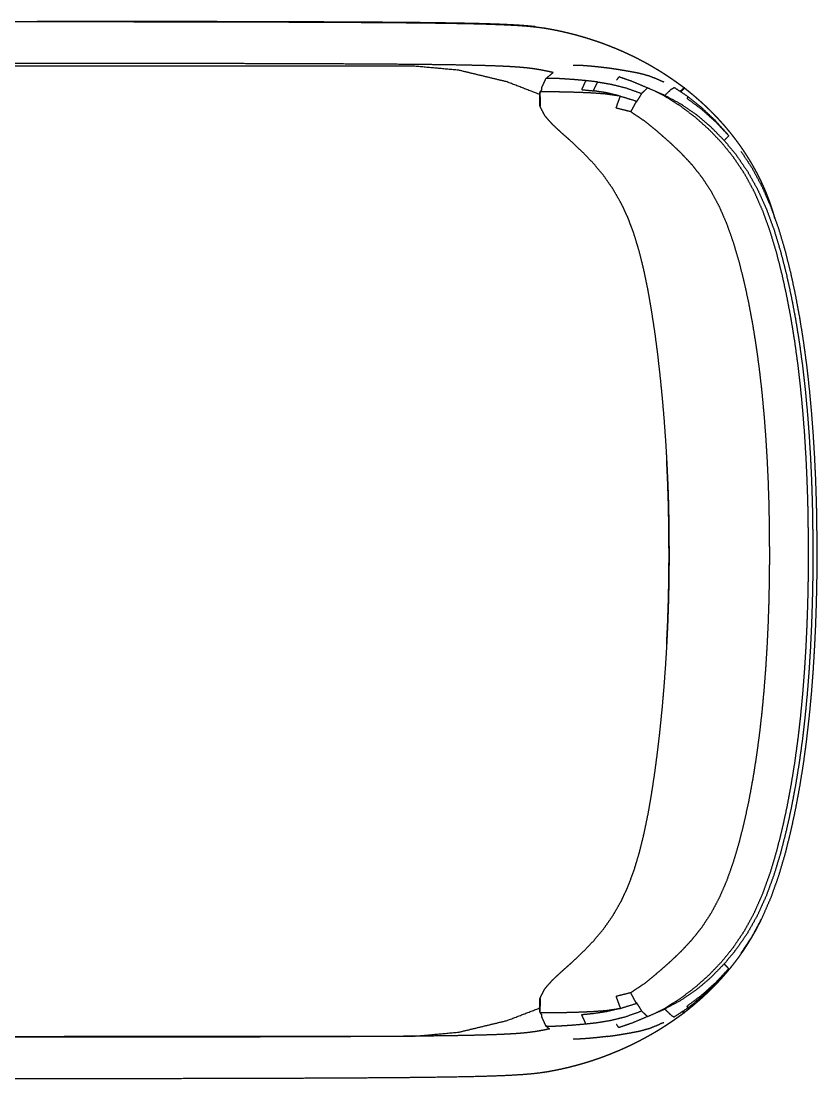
# Model space of a CAD drawing. Header units: millimetres. Extents: x 3429 to 24139, y -631 to 9878.
# Drawn here: x 8008.3 to 8051.9, y 3287.2 to 3345.2 of the extents above; entities that cross this region are included whole.
import ezdxf

# ---------------------------------------------------------------- set-up
doc = ezdxf.new("R2010")
doc.units = ezdxf.units.MM
doc.layers.add('multid_gorunus_4', color=15, linetype='Continuous', lineweight=9)
doc.layers.add('multid_gorunus_5', color=193, linetype='Continuous', lineweight=5)

# ---------------------------------------------------------------- blocks, each defined once
blk = doc.blocks.new('grup-1')
at = {"layer": 'multid_gorunus_4', "lineweight": -3}
for points, knots in [([(2346.928, 5805.014), (2346.932, 5805.022), (2346.936, 5805.029), (2346.948, 5805.039), (2346.959, 5805.049), (2346.98, 5805.065), (2347.002, 5805.082), (2347.037, 5805.107), (2347.072, 5805.132), (2347.123, 5805.169), (2347.174, 5805.206), (2347.238, 5805.252), (2347.302, 5805.298), (2347.376, 5805.351), (2347.45, 5805.403), (2347.531, 5805.459), (2347.611, 5805.515), (2347.696, 5805.572), (2347.78, 5805.629), (2347.868, 5805.686), (2347.955, 5805.743), (2348.044, 5805.8), (2348.134, 5805.858), (2348.225, 5805.914), (2348.316, 5805.971), (2348.409, 5806.026), (2348.501, 5806.082), (2348.594, 5806.136), (2348.687, 5806.191), (2348.781, 5806.244), (2348.875, 5806.298), (2348.97, 5806.35), (2349.065, 5806.402), (2349.16, 5806.453), (2349.256, 5806.505), (2349.353, 5806.555), (2349.45, 5806.605), (2349.547, 5806.654), (2349.645, 5806.703), (2349.743, 5806.751), (2349.841, 5806.799), (2349.941, 5806.845), (2350.04, 5806.892), (2350.14, 5806.938), (2350.24, 5806.983), (2350.341, 5807.028), (2350.442, 5807.072), (2350.544, 5807.115), (2350.646, 5807.158), (2350.748, 5807.2), (2350.851, 5807.243), (2350.954, 5807.283), (2351.057, 5807.324), (2351.161, 5807.364), (2351.265, 5807.404), (2351.37, 5807.442), (2351.475, 5807.48), (2351.581, 5807.518), (2351.686, 5807.555), (2351.792, 5807.591), (2351.899, 5807.627), (2352.006, 5807.661), (2352.113, 5807.696), (2352.22, 5807.729), (2352.328, 5807.762), (2352.436, 5807.794), (2352.545, 5807.826), (2352.654, 5807.857), (2352.763, 5807.888), (2352.872, 5807.917), (2352.982, 5807.946), (2353.092, 5807.974), (2353.202, 5808.002), (2353.313, 5808.029), (2353.424, 5808.055), (2353.535, 5808.08), (2353.646, 5808.105), (2353.758, 5808.129), (2353.87, 5808.153), (2353.983, 5808.175), (2354.095, 5808.197), (2354.208, 5808.218), (2354.322, 5808.239), (2354.439, 5808.258), (2354.557, 5808.278), (2354.683, 5808.296), (2354.809, 5808.314), (2354.947, 5808.33), (2355.086, 5808.347), (2355.241, 5808.363), (2355.396, 5808.378), (2355.572, 5808.392), (2355.748, 5808.406), (2355.948, 5808.42), (2356.148, 5808.433), (2356.377, 5808.445), (2356.605, 5808.457), (2356.867, 5808.468), (2357.128, 5808.479), (2357.426, 5808.489), (2357.723, 5808.499), (2358.061, 5808.508), (2358.4, 5808.517), (2358.783, 5808.525), (2359.165, 5808.533), (2359.597, 5808.541), (2360.028, 5808.548), (2360.512, 5808.555), (2360.995, 5808.561), (2361.536, 5808.567), (2362.076, 5808.573), (2362.677, 5808.578), (2363.277, 5808.583), (2363.943, 5808.588), (2364.608, 5808.592), (2365.33, 5808.596), (2366.052, 5808.6), (2366.822, 5808.604), (2367.592, 5808.607), (2368.403, 5808.61), (2369.213, 5808.613), (2370.056, 5808.616), (2370.899, 5808.618), (2371.766, 5808.62), (2372.634, 5808.622), (2373.517, 5808.624), (2374.401, 5808.626), (2375.293, 5808.627), (2376.184, 5808.628), (2377.076, 5808.629), (2377.969, 5808.63), (2378.853, 5808.631), (2379.737, 5808.632), (2380.605, 5808.633), (2381.474, 5808.633), (2382.318, 5808.633), (2382.563, 5808.634), (2383.375, 5808.634), (2384.188, 5808.634), (2384.961, 5808.634), (2385.733, 5808.634), (2386.458, 5808.634), (2387.183, 5808.635), (2387.851, 5808.635), (2388.52, 5808.634), (2389.125, 5808.634), (2389.729, 5808.634), (2390.273, 5808.634), (2390.817, 5808.634), (2391.304, 5808.634), (2391.791, 5808.634), (2392.225, 5808.634), (2392.658, 5808.634), (2393.042, 5808.634), (2393.425, 5808.634), (2393.763, 5808.634), (2394.1, 5808.634), (2394.394, 5808.634), (2394.688, 5808.634), (2394.943, 5808.634), (2395.197, 5808.634), (2395.416, 5808.634), (2395.635, 5808.634), (2395.821, 5808.634), (2396.006, 5808.634), (2396.162, 5808.634), (2396.317, 5808.634), (2396.445, 5808.634), (2396.573, 5808.634), (2396.676, 5808.634), (2396.779, 5808.634), (2396.86, 5808.634), (2396.941, 5808.634), (2397.003, 5808.634), (2397.065, 5808.634), (2397.11, 5808.634), (2397.156, 5808.634), (2397.188, 5808.634), (2397.22, 5808.634), (2397.241, 5808.633), (2397.261, 5808.633), (2397.273, 5808.631), (2397.285, 5808.629)], [0, 0, 0, 1, 1, 2, 2, 3, 3, 4, 4, 5, 5, 6, 6, 7, 7, 8, 8, 9, 9, 10, 10, 11, 11, 12, 12, 13, 13, 14, 14, 15, 15, 16, 16, 17, 17, 18, 18, 19, 19, 20, 20, 21, 21, 22, 22, 23, 23, 24, 24, 25, 25, 26, 26, 27, 27, 28, 28, 29, 29, 30, 30, 31, 31, 32, 32, 33, 33, 34, 34, 35, 35, 36, 36, 37, 37, 38, 38, 39, 39, 40, 40, 41, 41, 42, 42, 43, 43, 44, 44, 45, 45, 46, 46, 47, 47, 48, 48, 49, 49, 50, 50, 51, 51, 52, 52, 53, 53, 54, 54, 55, 55, 56, 56, 57, 57, 58, 58, 59, 59, 60, 60, 61, 61, 62, 62, 63, 63, 64, 64, 65, 65, 66, 66, 67, 67, 68, 68, 69, 69, 70, 70, 71, 71, 72, 72, 73, 73, 74, 74, 75, 75, 76, 76, 77, 77, 78, 78, 79, 79, 80, 80, 81, 81, 82, 82, 83, 83, 84, 84, 85, 85, 86, 86, 87, 87, 88, 88, 89, 89, 90, 90, 91, 91, 91]), ([(2382.402, 5808.675), (2381.682, 5808.675), (2380.963, 5808.675), (2380.208, 5808.675), (2379.454, 5808.674), (2378.674, 5808.674), (2377.893, 5808.673), (2377.094, 5808.672), (2376.295, 5808.672), (2375.485, 5808.671), (2374.675, 5808.669), (2373.862, 5808.668), (2373.049, 5808.667), (2372.24, 5808.665), (2371.432, 5808.663), (2370.635, 5808.661), (2369.839, 5808.659), (2369.063, 5808.657), (2368.287, 5808.654), (2367.539, 5808.651), (2366.791, 5808.648), (2366.079, 5808.645), (2365.367, 5808.641), (2364.698, 5808.637), (2364.029, 5808.633), (2363.411, 5808.629), (2362.793, 5808.624), (2362.234, 5808.619), (2361.675, 5808.614), (2361.171, 5808.608), (2360.668, 5808.602), (2360.216, 5808.595), (2359.764, 5808.589), (2359.36, 5808.581), (2358.956, 5808.574), (2358.596, 5808.566), (2358.236, 5808.558), (2357.917, 5808.549), (2357.598, 5808.539), (2357.316, 5808.529), (2357.034, 5808.519), (2356.785, 5808.508), (2356.536, 5808.497), (2356.317, 5808.485), (2356.098, 5808.473), (2355.905, 5808.46), (2355.712, 5808.447), (2355.542, 5808.433), (2355.371, 5808.418), (2355.224, 5808.403), (2355.076, 5808.388)], [239.000216, 239.000216, 239.000216, 240, 240, 241, 241, 242, 242, 243, 243, 244, 244, 245, 245, 246, 246, 247, 247, 248, 248, 249, 249, 250, 250, 251, 251, 252, 252, 253, 253, 254, 254, 255, 255, 256, 256, 257, 257, 258, 258, 259, 259, 260, 260, 261, 261, 262, 262, 263, 263, 263.972006, 263.972006, 263.972006]), ([(2354.546, 5808.318), (2354.545, 5808.318), (2354.544, 5808.318), (2354.544, 5808.318), (2354.543, 5808.318)], [265.99139063, 265.99139063, 265.99139063, 266, 266, 266.00282856, 266.00282856, 266.00282856]), ([(2349.967, 5805.922), (2350.247, 5805.969), (2350.526, 5806.016), (2350.817, 5806.059), (2351.107, 5806.102)], [0, 0, 0, 1, 1, 2, 2, 2]), ([(2351.107, 5806.102), (2351.375, 5806.132), (2351.642, 5806.163), (2351.878, 5806.186), (2352.114, 5806.208), (2352.311, 5806.223), (2352.508, 5806.238), (2352.658, 5806.244), (2352.807, 5806.25), (2352.905, 5806.247), (2353.003, 5806.244)], [-1, -1, -1, 0, 0, 1, 1, 2, 2, 3, 3, 4, 4, 4]), ([(2348.225, 5805.42), (2348.517, 5805.539), (2348.808, 5805.658), (2349.096, 5805.736), (2349.383, 5805.814), (2349.675, 5805.868), (2349.967, 5805.922)], [-1, -1, -1, 0, 0, 1, 1, 2, 2, 2]), ([(2348.922, 5805.011), (2349.341, 5805.188), (2349.761, 5805.366), (2350.128, 5805.493), (2350.494, 5805.62), (2350.556, 5805.53), (2350.618, 5805.439)], [0, 0, 0, 1, 1, 2, 2, 2.313334, 2.313334, 2.313334]), ([(2351.66, 5805.338), (2351.986, 5805.374), (2352.313, 5805.411), (2352.607, 5805.437), (2352.901, 5805.463), (2353.161, 5805.482), (2353.421, 5805.5), (2353.638, 5805.513), (2353.855, 5805.526), (2354.021, 5805.531), (2354.187, 5805.537), (2354.296, 5805.536), (2354.405, 5805.534), (2354.456, 5805.525), (2354.507, 5805.517)], [0, 0, 0, 1, 1, 2, 2, 3, 3, 4, 4, 5, 5, 6, 6, 7, 7, 7]), ([(2341.933, 5797.852), (2341.949, 5797.91), (2341.965, 5797.968), (2341.992, 5798.064), (2342.02, 5798.16), (2342.049, 5798.255), (2342.079, 5798.35), (2342.11, 5798.445), (2342.141, 5798.54), (2342.173, 5798.634), (2342.206, 5798.728), (2342.24, 5798.822), (2342.275, 5798.916), (2342.31, 5799.009), (2342.346, 5799.102), (2342.384, 5799.195), (2342.421, 5799.288), (2342.46, 5799.38), (2342.499, 5799.472), (2342.539, 5799.563), (2342.58, 5799.655), (2342.622, 5799.746), (2342.664, 5799.837), (2342.707, 5799.927), (2342.751, 5800.017), (2342.796, 5800.107), (2342.841, 5800.197), (2342.887, 5800.286), (2342.933, 5800.375), (2342.981, 5800.463), (2343.029, 5800.551), (2343.078, 5800.639), (2343.127, 5800.727), (2343.178, 5800.814), (2343.228, 5800.901), (2343.28, 5800.987), (2343.332, 5801.074), (2343.385, 5801.159), (2343.439, 5801.245), (2343.493, 5801.33), (2343.548, 5801.415), (2343.604, 5801.499), (2343.66, 5801.583), (2343.717, 5801.667), (2343.774, 5801.75), (2343.833, 5801.833), (2343.891, 5801.915), (2343.951, 5801.997), (2344.011, 5802.079), (2344.072, 5802.161), (2344.133, 5802.242), (2344.196, 5802.322), (2344.258, 5802.402), (2344.322, 5802.482), (2344.386, 5802.562), (2344.451, 5802.641), (2344.516, 5802.719), (2344.582, 5802.797), (2344.648, 5802.875), (2344.715, 5802.953), (2344.783, 5803.03), (2344.851, 5803.106), (2344.92, 5803.183), (2344.99, 5803.258), (2345.059, 5803.334), (2345.13, 5803.408), (2345.201, 5803.483), (2345.273, 5803.557), (2345.346, 5803.631), (2345.419, 5803.704), (2345.492, 5803.777), (2345.567, 5803.849), (2345.641, 5803.921), (2345.717, 5803.992), (2345.792, 5804.063), (2345.868, 5804.133), (2345.944, 5804.202), (2346.02, 5804.27), (2346.096, 5804.338), (2346.172, 5804.404), (2346.247, 5804.469), (2346.321, 5804.532), (2346.394, 5804.594), (2346.463, 5804.651), (2346.532, 5804.708), (2346.593, 5804.758), (2346.653, 5804.807), (2346.702, 5804.847), (2346.75, 5804.886), (2346.783, 5804.913), (2346.816, 5804.939), (2346.838, 5804.956), (2346.859, 5804.973), (2346.872, 5804.981), (2346.885, 5804.99), (2346.894, 5804.992), (2346.903, 5804.995)], [51.397753, 51.397753, 51.397753, 52, 52, 53, 53, 54, 54, 55, 55, 56, 56, 57, 57, 58, 58, 59, 59, 60, 60, 61, 61, 62, 62, 63, 63, 64, 64, 65, 65, 66, 66, 67, 67, 68, 68, 69, 69, 70, 70, 71, 71, 72, 72, 73, 73, 74, 74, 75, 75, 76, 76, 77, 77, 78, 78, 79, 79, 80, 80, 81, 81, 82, 82, 83, 83, 84, 84, 85, 85, 86, 86, 87, 87, 88, 88, 89, 89, 90, 90, 91, 91, 92, 92, 93, 93, 94, 94, 95, 95, 96, 96, 97, 97, 98, 98, 99, 99, 99]), ([(2346.706, 5804.534), (2346.727, 5804.484), (2346.749, 5804.434), (2346.344, 5804.131), (2345.939, 5803.829), (2345.559, 5803.486), (2345.179, 5803.143), (2344.821, 5802.762), (2344.464, 5802.381), (2344.591, 5802.255), (2344.718, 5802.129), (2345.075, 5802.491), (2345.432, 5802.854), (2345.818, 5803.184), (2346.203, 5803.513), (2346.627, 5803.807), (2347.05, 5804.1), (2347.513, 5804.35), (2347.975, 5804.599), (2347.799, 5804.769), (2347.622, 5804.94), (2347.541, 5804.986), (2347.46, 5805.033)], [0, 0, 0, 1, 1, 2, 2, 3, 3, 4, 4, 5, 5, 6, 6, 7, 7, 8, 8, 9, 9, 10, 10, 11, 11, 11]), ([(2344.513, 5802.454), (2344.866, 5802.844), (2345.218, 5803.233), (2345.587, 5803.582), (2345.955, 5803.93), (2346.33, 5804.232), (2346.706, 5804.534), (2347.083, 5804.784), (2347.46, 5805.033)], [-2, -2, -2, -1, -1, 0, 0, 1, 1, 2, 2, 2]), ([(2346.875, 5805.021), (2346.876, 5805.02), (2346.877, 5805.019), (2346.878, 5805.018), (2346.879, 5805.017), (2346.881, 5805.016), (2346.882, 5805.015), (2346.883, 5805.013), (2346.885, 5805.012), (2346.887, 5805.01), (2346.889, 5805.008), (2346.891, 5805.006), (2346.893, 5805.004), (2346.895, 5805.002), (2346.897, 5805), (2346.9, 5804.997), (2346.903, 5804.995), (2346.906, 5804.992), (2346.909, 5804.989), (2346.912, 5804.986), (2346.916, 5804.982), (2346.92, 5804.978), (2346.924, 5804.974), (2346.929, 5804.97), (2346.934, 5804.965), (2346.94, 5804.959), (2346.946, 5804.954), (2346.953, 5804.947), (2346.96, 5804.94), (2346.968, 5804.933), (2346.976, 5804.925), (2346.986, 5804.916), (2346.995, 5804.906), (2347.006, 5804.896), (2347.017, 5804.886), (2347.03, 5804.874), (2347.042, 5804.862), (2347.056, 5804.848), (2347.071, 5804.835), (2347.087, 5804.819), (2347.103, 5804.804), (2347.105, 5804.802), (2347.107, 5804.8)], [0, 0, 0, 1, 1, 2, 2, 3, 3, 4, 4, 5, 5, 6, 6, 7, 7, 8, 8, 9, 9, 10, 10, 11, 11, 12, 12, 13, 13, 14, 14, 15, 15, 16, 16, 17, 17, 18, 18, 19, 19, 20, 20, 20.116608, 20.116608, 20.116608]), ([(2347.134, 5804.818), (2347.131, 5804.821), (2347.128, 5804.823), (2347.112, 5804.839), (2347.096, 5804.854), (2347.082, 5804.868), (2347.068, 5804.881), (2347.055, 5804.893), (2347.043, 5804.905), (2347.032, 5804.916), (2347.021, 5804.926), (2347.011, 5804.935), (2347.002, 5804.944), (2346.994, 5804.952), (2346.985, 5804.96), (2346.978, 5804.967), (2346.971, 5804.973), (2346.965, 5804.979), (2346.96, 5804.984), (2346.955, 5804.989), (2346.95, 5804.994), (2346.945, 5804.998), (2346.941, 5805.002), (2346.938, 5805.005), (2346.934, 5805.009), (2346.931, 5805.012), (2346.928, 5805.014), (2346.925, 5805.017), (2346.923, 5805.02), (2346.92, 5805.022), (2346.918, 5805.024), (2346.916, 5805.026), (2346.914, 5805.028), (2346.912, 5805.03), (2346.911, 5805.031), (2346.909, 5805.033), (2346.907, 5805.034), (2346.906, 5805.035), (2346.905, 5805.037), (2346.904, 5805.038), (2346.903, 5805.039), (2346.902, 5805.04), (2346.901, 5805.041)], [43.834365, 43.834365, 43.834365, 44, 44, 45, 45, 46, 46, 47, 47, 48, 48, 49, 49, 50, 50, 51, 51, 52, 52, 53, 53, 54, 54, 55, 55, 56, 56, 57, 57, 58, 58, 59, 59, 60, 60, 61, 61, 62, 62, 63, 63, 64, 64, 64]), ([(2348.929, 5805.014), (2349.087, 5804.859), (2349.245, 5804.704), (2349.385, 5804.477), (2349.526, 5804.25), (2349.529, 5804.242), (2349.532, 5804.234)], [1.048905, 1.048905, 1.048905, 2, 2, 3, 3, 3.033773, 3.033773, 3.033773]), ([(2350.526, 5804.589), (2350.85, 5804.667), (2351.174, 5804.745), (2351.531, 5804.799), (2351.888, 5804.854), (2351.774, 5805.096), (2351.66, 5805.338), (2351.298, 5805.278), (2350.936, 5805.219), (2350.533, 5805.12), (2350.13, 5805.02), (2349.687, 5804.862), (2349.245, 5804.704)], [1.177608, 1.177608, 1.177608, 2, 2, 3, 3, 4, 4, 5, 5, 6, 6, 7, 7, 7]), ([(2352.313, 5805.411), (2352.425, 5805.164), (2352.537, 5804.917), (2352.213, 5804.885), (2351.888, 5804.854)], [0, 0, 0, 1, 1, 2, 2, 2]), ([(2348.007, 5804.583), (2347.568, 5804.307), (2347.129, 5804.032), (2346.72, 5803.722), (2346.312, 5803.413), (2345.935, 5803.077), (2345.558, 5802.741), (2345.209, 5802.377), (2344.86, 5802.013), (2344.536, 5801.613), (2344.212, 5801.213)], [2, 2, 2, 3, 3, 4, 4, 5, 5, 6, 6, 7, 7, 7]), ([(2349.528, 5804.29), (2349.685, 5803.998), (2349.842, 5803.706), (2350.245, 5803.806), (2350.648, 5803.906), (2350.528, 5804.234), (2350.409, 5804.561), (2349.969, 5804.426), (2349.528, 5804.29), (2349.526, 5804.293), (2349.523, 5804.296)], [0, 0, 0, 1, 1, 2, 2, 3, 3, 4, 4, 4.013374, 4.013374, 4.013374]), ([(2350.409, 5804.561), (2350.817, 5804.62), (2351.225, 5804.678), (2351.589, 5804.704), (2351.953, 5804.73), (2352.281, 5804.744), (2352.608, 5804.759), (2352.904, 5804.768), (2353.199, 5804.777), (2353.461, 5804.782), (2353.722, 5804.788), (2353.941, 5804.792), (2354.16, 5804.795), (2354.328, 5804.796), (2354.495, 5804.797), (2354.607, 5804.795), (2354.718, 5804.794), (2354.771, 5804.789), (2354.825, 5804.784)], [0, 0, 0, 1, 1, 2, 2, 3, 3, 4, 4, 5, 5, 6, 6, 7, 7, 8, 8, 9, 9, 9]), ([(2349.842, 5803.706), (2349.467, 5803.456), (2349.091, 5803.205), (2348.738, 5802.915), (2348.384, 5802.626), (2348.047, 5802.331), (2347.71, 5802.036), (2347.392, 5801.734), (2347.075, 5801.431), (2346.78, 5801.114), (2346.485, 5800.796), (2346.213, 5800.453), (2345.941, 5800.109), (2345.692, 5799.729), (2345.442, 5799.349), (2345.216, 5798.925), (2344.989, 5798.502), (2344.786, 5798.032), (2344.583, 5797.562), (2344.402, 5797.051), (2344.221, 5796.54), (2344.06, 5795.996), (2343.9, 5795.452), (2343.758, 5794.884), (2343.617, 5794.317), (2343.492, 5793.734), (2343.367, 5793.152), (2343.257, 5792.558), (2343.147, 5791.965), (2343.052, 5791.364), (2342.957, 5790.763), (2342.875, 5790.156), (2342.793, 5789.549), (2342.724, 5788.939), (2342.654, 5788.328), (2342.597, 5787.716), (2342.539, 5787.103), (2342.492, 5786.49), (2342.445, 5785.877), (2342.407, 5785.263), (2342.37, 5784.65), (2342.341, 5784.036), (2342.312, 5783.422), (2342.292, 5782.808), (2342.271, 5782.194), (2342.259, 5781.58), (2342.246, 5780.566), (2342.242, 5779.951), (2342.238, 5779.337), (2342.242, 5778.723), (2342.246, 5778.108), (2342.259, 5777.494), (2342.271, 5776.88), (2342.292, 5776.266), (2342.312, 5775.652), (2342.341, 5775.038), (2342.37, 5774.424), (2342.408, 5773.811), (2342.445, 5773.197), (2342.492, 5772.584), (2342.54, 5771.971), (2342.597, 5771.358), (2342.655, 5770.746), (2342.724, 5770.135), (2342.794, 5769.525), (2342.875, 5768.918), (2342.957, 5768.311), (2343.053, 5767.71), (2343.148, 5767.109), (2343.258, 5766.516), (2343.368, 5765.922), (2343.493, 5765.339), (2343.618, 5764.757), (2343.759, 5764.189), (2343.901, 5763.622), (2344.062, 5763.078), (2344.222, 5762.534), (2344.403, 5762.022), (2344.584, 5761.511), (2344.787, 5761.042), (2344.991, 5760.572), (2345.217, 5760.148), (2345.444, 5759.725), (2345.693, 5759.345), (2345.942, 5758.965), (2346.215, 5758.621), (2346.487, 5758.277), (2346.782, 5757.96), (2347.077, 5757.642), (2347.394, 5757.34), (2347.712, 5757.038), (2348.049, 5756.743), (2348.386, 5756.448), (2348.74, 5756.158), (2349.093, 5755.868), (2349.469, 5755.618), (2349.844, 5755.367)], [0, 0, 0, 1, 1, 2, 2, 3, 3, 4, 4, 5, 5, 6, 6, 7, 7, 8, 8, 9, 9, 10, 10, 11, 11, 12, 12, 13, 13, 14, 14, 15, 15, 16, 16, 17, 17, 18, 18, 19, 19, 20, 20, 21, 21, 22, 22, 23, 23, 24, 24, 25, 25, 26, 26, 27, 27, 28, 28, 29, 29, 30, 30, 31, 31, 32, 32, 33, 33, 34, 34, 35, 35, 36, 36, 37, 37, 38, 38, 39, 39, 40, 40, 41, 41, 42, 42, 43, 43, 44, 44, 45, 45, 46, 46, 47, 47, 48, 48, 48]), ([(2344.718, 5802.129), (2344.386, 5801.728), (2344.053, 5801.327), (2343.747, 5800.881), (2343.441, 5800.436), (2343.165, 5799.943), (2342.89, 5799.45), (2342.648, 5798.914), (2342.406, 5798.377), (2342.196, 5797.806), (2341.987, 5797.235), (2341.807, 5796.639), (2341.627, 5796.044), (2341.471, 5795.434), (2341.315, 5794.824), (2341.179, 5794.205), (2341.043, 5793.587), (2340.926, 5792.964), (2340.808, 5792.34), (2340.706, 5791.713), (2340.604, 5791.086), (2340.517, 5790.456), (2340.431, 5789.826), (2340.358, 5789.195), (2340.285, 5788.564), (2340.225, 5787.932), (2340.165, 5787.301), (2340.116, 5786.67), (2340.067, 5786.039), (2340.028, 5785.409), (2339.989, 5784.778), (2339.959, 5784.148), (2339.93, 5783.518), (2339.909, 5782.888), (2339.888, 5782.258), (2339.875, 5781.628), (2339.862, 5780.598), (2339.858, 5779.967), (2339.854, 5779.337), (2339.858, 5778.707), (2339.862, 5778.077), (2339.875, 5777.446), (2339.888, 5776.816), (2339.909, 5776.186), (2339.93, 5775.556), (2339.96, 5774.926), (2339.989, 5774.296), (2340.028, 5773.666), (2340.067, 5773.035), (2340.116, 5772.404), (2340.165, 5771.773), (2340.225, 5771.142), (2340.286, 5770.51), (2340.359, 5769.879), (2340.431, 5769.248), (2340.518, 5768.618), (2340.605, 5767.988), (2340.707, 5767.361), (2340.809, 5766.734), (2340.927, 5766.11), (2341.044, 5765.487), (2341.18, 5764.869), (2341.316, 5764.25), (2341.472, 5763.64), (2341.628, 5763.03), (2341.808, 5762.435), (2341.989, 5761.839), (2342.198, 5761.268), (2342.407, 5760.697), (2342.649, 5760.16), (2342.891, 5759.624), (2343.167, 5759.131), (2343.442, 5758.638), (2343.749, 5758.193), (2344.055, 5757.747), (2344.387, 5757.346), (2344.72, 5756.945)], [0, 0, 0, 1, 1, 2, 2, 3, 3, 4, 4, 5, 5, 6, 6, 7, 7, 8, 8, 9, 9, 10, 10, 11, 11, 12, 12, 13, 13, 14, 14, 15, 15, 16, 16, 17, 17, 18, 18, 19, 19, 20, 20, 21, 21, 22, 22, 23, 23, 24, 24, 25, 25, 26, 26, 27, 27, 28, 28, 29, 29, 30, 30, 31, 31, 32, 32, 33, 33, 34, 34, 35, 35, 36, 36, 37, 37, 38, 38, 38]), ([(2343.798, 5801.539), (2343.493, 5801.074), (2343.188, 5800.609), (2342.914, 5800.1), (2342.64, 5799.59), (2342.4, 5799.04), (2342.16, 5798.489), (2341.953, 5797.907), (2341.746, 5797.325), (2341.567, 5796.721), (2341.388, 5796.116), (2341.234, 5795.499), (2341.079, 5794.882), (2340.945, 5794.258), (2340.812, 5793.634), (2340.696, 5793.007), (2340.579, 5792.379), (2340.479, 5791.749), (2340.38, 5791.12), (2340.294, 5790.488), (2340.209, 5789.857), (2340.137, 5789.225), (2340.065, 5788.592), (2340.006, 5787.96), (2339.946, 5787.327), (2339.898, 5786.695), (2339.849, 5786.062), (2339.81, 5785.43), (2339.771, 5784.797), (2339.742, 5784.165), (2339.712, 5783.533), (2339.691, 5782.9), (2339.67, 5782.268), (2339.657, 5781.635), (2339.644, 5780.602), (2339.64, 5779.97), (2339.636, 5779.337), (2339.64, 5778.704), (2339.645, 5778.072), (2339.657, 5777.439), (2339.67, 5776.807), (2339.691, 5776.174), (2339.712, 5775.541), (2339.742, 5774.909), (2339.772, 5774.277), (2339.811, 5773.644), (2339.849, 5773.012), (2339.898, 5772.379), (2339.947, 5771.747), (2340.006, 5771.114), (2340.066, 5770.482), (2340.138, 5769.85), (2340.21, 5769.217), (2340.295, 5768.586), (2340.38, 5767.955), (2340.48, 5767.325), (2340.58, 5766.695), (2340.696, 5766.067), (2340.813, 5765.44), (2340.946, 5764.816), (2341.08, 5764.192), (2341.235, 5763.575), (2341.389, 5762.958), (2341.568, 5762.353), (2341.747, 5761.749), (2341.954, 5761.167), (2342.162, 5760.585), (2342.402, 5760.034), (2342.642, 5759.484), (2342.916, 5758.974), (2343.189, 5758.465), (2343.495, 5758), (2343.8, 5757.535)], [-31, -31, -31, -30, -30, -29, -29, -28, -28, -27, -27, -26, -26, -25, -25, -24, -24, -23, -23, -22, -22, -21, -21, -20, -20, -19, -19, -18, -18, -17, -17, -16, -16, -15, -15, -14, -14, -13, -13, -12, -12, -11, -11, -10, -10, -9, -9, -8, -8, -7, -7, -6, -6, -5, -5, -4, -4, -3, -3, -2, -2, -1, -1, 0, 0, 1, 1, 2, 2, 3, 3, 4, 4, 5, 5, 5]), ([(2344.213, 5757.86), (2343.916, 5758.303), (2343.618, 5758.746), (2343.35, 5759.235), (2343.082, 5759.723), (2342.846, 5760.254), (2342.61, 5760.786), (2342.406, 5761.351), (2342.201, 5761.917), (2342.024, 5762.506), (2341.846, 5763.096), (2341.693, 5763.701), (2341.539, 5764.306), (2341.405, 5764.92), (2341.272, 5765.534), (2341.155, 5766.154), (2341.039, 5766.774), (2340.938, 5767.398), (2340.837, 5768.023), (2340.752, 5768.65), (2340.666, 5769.278), (2340.593, 5769.907), (2340.521, 5770.536), (2340.461, 5771.165), (2340.401, 5771.795), (2340.352, 5772.424), (2340.304, 5773.053), (2340.265, 5773.682), (2340.226, 5774.311), (2340.196, 5774.939), (2340.167, 5775.567), (2340.146, 5776.195), (2340.124, 5776.824), (2340.112, 5777.452), (2340.099, 5778.08), (2340.095, 5778.709), (2340.091, 5779.337), (2340.095, 5779.965), (2340.099, 5780.594), (2340.112, 5781.622), (2340.124, 5782.25), (2340.145, 5782.879), (2340.167, 5783.507), (2340.196, 5784.135), (2340.226, 5784.763), (2340.264, 5785.392), (2340.303, 5786.021), (2340.352, 5786.65), (2340.401, 5787.279), (2340.461, 5787.909), (2340.52, 5788.538), (2340.593, 5789.167), (2340.665, 5789.796), (2340.751, 5790.424), (2340.837, 5791.051), (2340.937, 5791.676), (2341.038, 5792.3), (2341.154, 5792.92), (2341.27, 5793.54), (2341.404, 5794.154), (2341.538, 5794.768), (2341.692, 5795.373), (2341.845, 5795.978), (2342.022, 5796.568), (2342.199, 5797.157), (2342.404, 5797.723), (2342.609, 5798.288), (2342.845, 5798.819), (2343.081, 5799.35), (2343.348, 5799.839), (2343.616, 5800.328), (2343.914, 5800.77), (2344.212, 5801.213)], [0, 0, 0, 1, 1, 2, 2, 3, 3, 4, 4, 5, 5, 6, 6, 7, 7, 8, 8, 9, 9, 10, 10, 11, 11, 12, 12, 13, 13, 14, 14, 15, 15, 16, 16, 17, 17, 18, 18, 19, 19, 20, 20, 21, 21, 22, 22, 23, 23, 24, 24, 25, 25, 26, 26, 27, 27, 28, 28, 29, 29, 30, 30, 31, 31, 32, 32, 33, 33, 34, 34, 35, 35, 36, 36, 36]), ([(2342.692, 5759.39), (2342.722, 5759.328), (2342.752, 5759.265), (2342.797, 5759.176), (2342.842, 5759.086), (2342.888, 5758.997), (2342.935, 5758.908), (2342.983, 5758.82), (2343.03, 5758.731), (2343.08, 5758.643), (2343.129, 5758.556), (2343.179, 5758.469), (2343.23, 5758.382), (2343.282, 5758.295), (2343.334, 5758.209), (2343.387, 5758.123), (2343.44, 5758.038), (2343.495, 5757.953), (2343.55, 5757.868), (2343.605, 5757.784), (2343.661, 5757.7), (2343.719, 5757.616), (2343.776, 5757.533), (2343.835, 5757.45), (2343.893, 5757.367), (2343.953, 5757.285), (2344.013, 5757.203), (2344.074, 5757.122), (2344.135, 5757.041), (2344.198, 5756.961), (2344.26, 5756.88), (2344.324, 5756.801), (2344.387, 5756.721), (2344.452, 5756.642), (2344.517, 5756.563), (2344.583, 5756.485), (2344.65, 5756.407), (2344.717, 5756.33), (2344.784, 5756.253), (2344.853, 5756.176), (2344.922, 5756.1), (2344.991, 5756.024), (2345.061, 5755.949), (2345.132, 5755.874), (2345.203, 5755.8), (2345.275, 5755.726), (2345.347, 5755.652), (2345.421, 5755.579), (2345.494, 5755.506), (2345.568, 5755.434), (2345.643, 5755.362), (2345.719, 5755.291), (2345.794, 5755.22), (2345.87, 5755.15), (2345.946, 5755.08), (2346.022, 5755.012), (2346.098, 5754.944), (2346.173, 5754.879), (2346.249, 5754.813), (2346.322, 5754.751), (2346.396, 5754.688), (2346.465, 5754.631), (2346.534, 5754.574), (2346.595, 5754.525), (2346.655, 5754.475), (2346.704, 5754.436), (2346.752, 5754.397), (2346.785, 5754.37), (2346.818, 5754.343), (2346.84, 5754.326), (2346.861, 5754.31), (2346.874, 5754.301), (2346.887, 5754.293), (2346.896, 5754.29), (2346.905, 5754.288)], [62.311449, 62.311449, 62.311449, 63, 63, 64, 64, 65, 65, 66, 66, 67, 67, 68, 68, 69, 69, 70, 70, 71, 71, 72, 72, 73, 73, 74, 74, 75, 75, 76, 76, 77, 77, 78, 78, 79, 79, 80, 80, 81, 81, 82, 82, 83, 83, 84, 84, 85, 85, 86, 86, 87, 87, 88, 88, 89, 89, 90, 90, 91, 91, 92, 92, 93, 93, 94, 94, 95, 95, 96, 96, 97, 97, 98, 98, 99, 99, 99]), ([(2344.213, 5757.86), (2344.537, 5757.461), (2344.862, 5757.061), (2345.211, 5756.697), (2345.56, 5756.332), (2345.937, 5755.997), (2346.314, 5755.661), (2346.722, 5755.351), (2347.131, 5755.041), (2347.57, 5754.766), (2348.009, 5754.491)], [6, 6, 6, 7, 7, 8, 8, 9, 9, 10, 10, 11, 11, 11]), ([(2346.707, 5754.539), (2346.729, 5754.59), (2346.751, 5754.64), (2346.346, 5754.942), (2345.941, 5755.244), (2345.56, 5755.588), (2345.18, 5755.931), (2344.823, 5756.312), (2344.466, 5756.693), (2344.593, 5756.819), (2344.72, 5756.945), (2345.077, 5756.582), (2345.433, 5756.219), (2345.819, 5755.89), (2346.205, 5755.56), (2346.628, 5755.267), (2347.052, 5754.973), (2347.515, 5754.724), (2347.977, 5754.475), (2347.801, 5754.304), (2347.624, 5754.134), (2347.543, 5754.087), (2347.462, 5754.04)], [0, 0, 0, 1, 1, 2, 2, 3, 3, 4, 4, 5, 5, 6, 6, 7, 7, 8, 8, 9, 9, 10, 10, 11, 11, 11]), ([(2347.462, 5754.04), (2347.085, 5754.29), (2346.707, 5754.539), (2346.332, 5754.841), (2345.957, 5755.143), (2345.589, 5755.492), (2345.22, 5755.84), (2344.868, 5756.23), (2344.515, 5756.62)], [0, 0, 0, 1, 1, 2, 2, 3, 3, 4, 4, 4]), ([(2349.53, 5754.783), (2349.687, 5755.075), (2349.844, 5755.367), (2350.247, 5755.267), (2350.65, 5755.167), (2350.53, 5754.84), (2350.411, 5754.512), (2349.97, 5754.647), (2349.53, 5754.783), (2349.528, 5754.78), (2349.525, 5754.778)], [0, 0, 0, 1, 1, 2, 2, 3, 3, 4, 4, 4.012219, 4.012219, 4.012219]), ([(2349.534, 5754.84), (2349.531, 5754.832), (2349.528, 5754.823), (2349.387, 5754.596), (2349.247, 5754.369), (2349.089, 5754.214), (2348.931, 5754.059)], [41.965209, 41.965209, 41.965209, 42, 42, 43, 43, 43.951121, 43.951121, 43.951121]), ([(2350.528, 5754.484), (2350.852, 5754.406), (2351.176, 5754.328), (2351.533, 5754.274), (2351.89, 5754.22), (2352.214, 5754.188), (2352.539, 5754.156), (2352.427, 5753.909), (2352.315, 5753.662), (2351.988, 5753.699), (2351.662, 5753.736), (2351.3, 5753.795), (2350.938, 5753.855), (2350.535, 5753.954), (2350.132, 5754.053), (2349.689, 5754.211), (2349.247, 5754.369)], [1.177543, 1.177543, 1.177543, 2, 2, 3, 3, 4, 4, 5, 5, 6, 6, 7, 7, 8, 8, 9, 9, 9]), ([(2354.827, 5754.289), (2354.773, 5754.284), (2354.72, 5754.279), (2354.609, 5754.278), (2354.497, 5754.276), (2354.329, 5754.277), (2354.162, 5754.278), (2353.943, 5754.281), (2353.724, 5754.285), (2353.463, 5754.291), (2353.201, 5754.296), (2352.906, 5754.305), (2352.61, 5754.314), (2352.283, 5754.329), (2351.955, 5754.343), (2351.591, 5754.369), (2351.227, 5754.395), (2350.819, 5754.454), (2350.411, 5754.512)], [0, 0, 0, 1, 1, 2, 2, 3, 3, 4, 4, 5, 5, 6, 6, 7, 7, 8, 8, 9, 9, 9]), ([(2346.877, 5754.261), (2346.878, 5754.262), (2346.879, 5754.263), (2346.88, 5754.264), (2346.881, 5754.265), (2346.883, 5754.266), (2346.884, 5754.268), (2346.885, 5754.269), (2346.887, 5754.271), (2346.889, 5754.272), (2346.89, 5754.274), (2346.893, 5754.276), (2346.895, 5754.278), (2346.897, 5754.28), (2346.899, 5754.282), (2346.902, 5754.285), (2346.905, 5754.288), (2346.908, 5754.29), (2346.911, 5754.293), (2346.914, 5754.297), (2346.918, 5754.3), (2346.922, 5754.304), (2346.926, 5754.308), (2346.931, 5754.313), (2346.936, 5754.317), (2346.942, 5754.323), (2346.948, 5754.329), (2346.955, 5754.335), (2346.962, 5754.342), (2346.97, 5754.35), (2346.978, 5754.358), (2346.979, 5754.358), (2346.98, 5754.359)], [0, 0, 0, 1, 1, 2, 2, 3, 3, 4, 4, 5, 5, 6, 6, 7, 7, 8, 8, 9, 9, 10, 10, 11, 11, 12, 12, 13, 13, 14, 14, 15, 15, 15.082836, 15.082836, 15.082836]), ([(2347.007, 5754.341), (2347.005, 5754.34), (2347.004, 5754.338), (2346.995, 5754.33), (2346.987, 5754.322), (2346.98, 5754.316), (2346.973, 5754.309), (2346.967, 5754.304), (2346.961, 5754.298), (2346.956, 5754.293), (2346.951, 5754.288), (2346.947, 5754.284), (2346.943, 5754.28), (2346.94, 5754.277), (2346.936, 5754.274), (2346.933, 5754.271), (2346.93, 5754.268), (2346.927, 5754.265), (2346.925, 5754.263), (2346.922, 5754.261), (2346.92, 5754.258), (2346.918, 5754.256), (2346.916, 5754.255), (2346.914, 5754.253), (2346.912, 5754.251), (2346.911, 5754.25), (2346.909, 5754.248), (2346.908, 5754.247), (2346.907, 5754.246), (2346.906, 5754.245), (2346.905, 5754.244), (2346.904, 5754.243), (2346.903, 5754.242)], [48.831352, 48.831352, 48.831352, 49, 49, 50, 50, 51, 51, 52, 52, 53, 53, 54, 54, 55, 55, 56, 56, 57, 57, 58, 58, 59, 59, 60, 60, 61, 61, 62, 62, 63, 63, 64, 64, 64]), ([(2346.93, 5754.268), (2346.934, 5754.261), (2346.938, 5754.254), (2346.95, 5754.244), (2346.961, 5754.233), (2346.982, 5754.217), (2347.004, 5754.201), (2347.039, 5754.175), (2347.074, 5754.15), (2347.125, 5754.113), (2347.176, 5754.076), (2347.24, 5754.03), (2347.304, 5753.984), (2347.378, 5753.932), (2347.452, 5753.879), (2347.533, 5753.823), (2347.613, 5753.767), (2347.698, 5753.71), (2347.782, 5753.654), (2347.869, 5753.596), (2347.957, 5753.539), (2348.046, 5753.482), (2348.136, 5753.425), (2348.227, 5753.368), (2348.318, 5753.312), (2348.41, 5753.256), (2348.503, 5753.2), (2348.596, 5753.146), (2348.689, 5753.091), (2348.783, 5753.038), (2348.877, 5752.985), (2348.972, 5752.932), (2349.067, 5752.88), (2349.162, 5752.829), (2349.258, 5752.778), (2349.355, 5752.727), (2349.452, 5752.677), (2349.549, 5752.628), (2349.647, 5752.579), (2349.745, 5752.531), (2349.843, 5752.484), (2349.943, 5752.437), (2350.042, 5752.39), (2350.142, 5752.345), (2350.242, 5752.299), (2350.343, 5752.255), (2350.444, 5752.21), (2350.546, 5752.167), (2350.648, 5752.124), (2350.75, 5752.082), (2350.853, 5752.04), (2350.956, 5751.999), (2351.059, 5751.958), (2351.163, 5751.918), (2351.267, 5751.878), (2351.372, 5751.84), (2351.477, 5751.802), (2351.583, 5751.764), (2351.688, 5751.727), (2351.795, 5751.691), (2351.901, 5751.655), (2352.008, 5751.621), (2352.115, 5751.586), (2352.222, 5751.553), (2352.33, 5751.52), (2352.438, 5751.487), (2352.547, 5751.455), (2352.656, 5751.425), (2352.765, 5751.394), (2352.874, 5751.365), (2352.984, 5751.336), (2353.094, 5751.308), (2353.204, 5751.28), (2353.315, 5751.253), (2353.426, 5751.227), (2353.537, 5751.201), (2353.649, 5751.176), (2353.761, 5751.153), (2353.873, 5751.129), (2353.985, 5751.107), (2354.098, 5751.084), (2354.211, 5751.064), (2354.324, 5751.043), (2354.441, 5751.023), (2354.559, 5751.004), (2354.685, 5750.986), (2354.811, 5750.968), (2354.95, 5750.951), (2355.088, 5750.935), (2355.243, 5750.919), (2355.398, 5750.904), (2355.574, 5750.889), (2355.75, 5750.875), (2355.95, 5750.862), (2356.15, 5750.849), (2356.379, 5750.837), (2356.608, 5750.825), (2356.869, 5750.814), (2357.13, 5750.803), (2357.428, 5750.793), (2357.725, 5750.783), (2358.064, 5750.774), (2358.402, 5750.764), (2358.785, 5750.756), (2359.168, 5750.748), (2359.599, 5750.741), (2360.03, 5750.733), (2360.514, 5750.727), (2360.997, 5750.72), (2361.538, 5750.714), (2362.078, 5750.708), (2362.679, 5750.703), (2363.28, 5750.698), (2363.945, 5750.693), (2364.61, 5750.688), (2365.332, 5750.684), (2366.054, 5750.68), (2366.824, 5750.677), (2367.594, 5750.673), (2368.405, 5750.67), (2369.215, 5750.667), (2370.058, 5750.665), (2370.901, 5750.662), (2371.768, 5750.66), (2372.636, 5750.658), (2373.519, 5750.656), (2374.403, 5750.654), (2375.295, 5750.653), (2376.187, 5750.651), (2377.079, 5750.65), (2377.971, 5750.649), (2378.855, 5750.648), (2379.739, 5750.647), (2380.608, 5750.647), (2381.476, 5750.646), (2382.321, 5750.646), (2382.565, 5750.646), (2383.378, 5750.645), (2384.19, 5750.645), (2384.963, 5750.645), (2385.736, 5750.645), (2386.46, 5750.645), (2387.185, 5750.645), (2387.854, 5750.645), (2388.522, 5750.645), (2389.127, 5750.645), (2389.731, 5750.644), (2390.275, 5750.644), (2390.819, 5750.644), (2391.306, 5750.644), (2391.793, 5750.644), (2392.227, 5750.644), (2392.661, 5750.644), (2393.044, 5750.644), (2393.428, 5750.644), (2393.765, 5750.644), (2394.102, 5750.644), (2394.396, 5750.644), (2394.69, 5750.644), (2394.945, 5750.644), (2395.2, 5750.644), (2395.418, 5750.644), (2395.637, 5750.644), (2395.823, 5750.644), (2396.008, 5750.644), (2396.164, 5750.644), (2396.319, 5750.644), (2396.447, 5750.644), (2396.575, 5750.644), (2396.678, 5750.644), (2396.781, 5750.644), (2396.862, 5750.644), (2396.943, 5750.644), (2397.005, 5750.644), (2397.067, 5750.644), (2397.112, 5750.644), (2397.158, 5750.644), (2397.19, 5750.644), (2397.222, 5750.644), (2397.243, 5750.645), (2397.264, 5750.645), (2397.275, 5750.647), (2397.287, 5750.649)], [0, 0, 0, 1, 1, 2, 2, 3, 3, 4, 4, 5, 5, 6, 6, 7, 7, 8, 8, 9, 9, 10, 10, 11, 11, 12, 12, 13, 13, 14, 14, 15, 15, 16, 16, 17, 17, 18, 18, 19, 19, 20, 20, 21, 21, 22, 22, 23, 23, 24, 24, 25, 25, 26, 26, 27, 27, 28, 28, 29, 29, 30, 30, 31, 31, 32, 32, 33, 33, 34, 34, 35, 35, 36, 36, 37, 37, 38, 38, 39, 39, 40, 40, 41, 41, 42, 42, 43, 43, 44, 44, 45, 45, 46, 46, 47, 47, 48, 48, 49, 49, 50, 50, 51, 51, 52, 52, 53, 53, 54, 54, 55, 55, 56, 56, 57, 57, 58, 58, 59, 59, 60, 60, 61, 61, 62, 62, 63, 63, 64, 64, 65, 65, 66, 66, 67, 67, 68, 68, 69, 69, 70, 70, 71, 71, 72, 72, 73, 73, 74, 74, 75, 75, 76, 76, 77, 77, 78, 78, 79, 79, 80, 80, 81, 81, 82, 82, 83, 83, 84, 84, 85, 85, 86, 86, 87, 87, 88, 88, 89, 89, 90, 90, 91, 91, 91]), ([(2348.923, 5754.062), (2349.343, 5753.885), (2349.763, 5753.707), (2350.13, 5753.58), (2350.496, 5753.453), (2350.558, 5753.544), (2350.62, 5753.634)], [0, 0, 0, 1, 1, 2, 2, 2.31409, 2.31409, 2.31409]), ([(2349.969, 5753.151), (2349.677, 5753.205), (2349.385, 5753.259), (2349.098, 5753.337), (2348.81, 5753.415), (2348.519, 5753.534), (2348.227, 5753.654)], [0, 0, 0, 1, 1, 2, 2, 3, 3, 3]), ([(2354.509, 5753.556), (2354.458, 5753.548), (2354.407, 5753.539), (2354.298, 5753.537), (2354.189, 5753.536), (2354.023, 5753.542), (2353.857, 5753.547), (2353.64, 5753.56), (2353.423, 5753.573), (2353.163, 5753.591), (2352.903, 5753.61), (2352.609, 5753.636), (2352.315, 5753.662)], [0, 0, 0, 1, 1, 2, 2, 3, 3, 4, 4, 5, 5, 6, 6, 6]), ([(2351.109, 5752.972), (2350.819, 5753.014), (2350.528, 5753.057), (2350.249, 5753.104), (2349.969, 5753.151)], [0, 0, 0, 1, 1, 2, 2, 2]), ([(2351.109, 5752.972), (2351.377, 5752.941), (2351.644, 5752.91), (2351.88, 5752.887), (2352.116, 5752.864), (2352.313, 5752.85), (2352.51, 5752.835), (2352.66, 5752.829), (2352.809, 5752.823), (2352.907, 5752.826), (2353.005, 5752.829)], [-1, -1, -1, 0, 0, 1, 1, 2, 2, 3, 3, 4, 4, 4]), ([(2354.311, 5751.003), (2354.311, 5751.003), (2354.312, 5751.003), (2354.312, 5751.003), (2354.313, 5751.003)], [335.997956221, 335.997956221, 335.997956221, 336, 336, 336.005389459, 336.005389459, 336.005389459]), ([(2354.546, 5750.964), (2354.546, 5750.964), (2354.546, 5750.964), (2354.547, 5750.964), (2354.548, 5750.964)], [336.9973786, 336.9973786, 336.9973786, 337, 337, 337.00821897, 337.00821897, 337.00821897])]:
    blk.add_open_spline(points, degree=2, knots=knots, dxfattribs=at)
for points in [[(2347.975, 5804.599), (2348.448, 5804.805), (2348.921, 5805.011)], [(2348.225, 5805.42), (2348.126, 5805.384), (2348.027, 5805.348)], [(2348.007, 5804.583), (2348.263, 5804.709), (2348.518, 5804.835)], [(2349.526, 5804.25), (2349.536, 5804.253), (2349.546, 5804.257)], [(2348.923, 5754.062), (2348.45, 5754.269), (2347.977, 5754.475)], [(2348.519, 5754.239), (2348.264, 5754.365), (2348.009, 5754.491)], [(2349.528, 5754.823), (2349.538, 5754.82), (2349.548, 5754.816)], [(2348.029, 5753.726), (2348.128, 5753.69), (2348.227, 5753.654)]]:
    blk.add_open_spline(points, degree=2, dxfattribs=at)
at = {"layer": 'multid_gorunus_5', "lineweight": -3}
for points, knots in [([(2354.1, 5805.855), (2354.125, 5805.861), (2354.149, 5805.867), (2354.244, 5805.888), (2354.339, 5805.909), (2354.435, 5805.929), (2354.53, 5805.949), (2354.627, 5805.967), (2354.723, 5805.986), (2354.82, 5806.003), (2354.918, 5806.021), (2355.019, 5806.037), (2355.121, 5806.054), (2355.232, 5806.069), (2355.343, 5806.084), (2355.466, 5806.098), (2355.59, 5806.112), (2355.73, 5806.125), (2355.87, 5806.138), (2356.032, 5806.15), (2356.193, 5806.162), (2356.379, 5806.174), (2356.565, 5806.185), (2356.78, 5806.195), (2356.995, 5806.205), (2357.243, 5806.214), (2357.491, 5806.224), (2357.776, 5806.232), (2358.061, 5806.241), (2358.386, 5806.248), (2358.712, 5806.256), (2359.083, 5806.263), (2359.454, 5806.27), (2359.874, 5806.276), (2360.293, 5806.283), (2360.766, 5806.288), (2361.239, 5806.294), (2361.769, 5806.299), (2362.299, 5806.304), (2362.89, 5806.308), (2363.481, 5806.313), (2364.137, 5806.317), (2364.793, 5806.321), (2365.506, 5806.324), (2366.219, 5806.328), (2366.981, 5806.33), (2367.743, 5806.333), (2368.546, 5806.336), (2369.35, 5806.338), (2370.185, 5806.341), (2371.021, 5806.343), (2371.882, 5806.344), (2372.743, 5806.346), (2373.62, 5806.348), (2374.498, 5806.349), (2375.384, 5806.35), (2376.27, 5806.351), (2377.157, 5806.352), (2378.044, 5806.353), (2378.924, 5806.354), (2379.803, 5806.354), (2380.667, 5806.355), (2381.531, 5806.355), (2382.372, 5806.356), (2382.613, 5806.356), (2383.422, 5806.356), (2384.231, 5806.356), (2385, 5806.357), (2385.77, 5806.357), (2386.492, 5806.357), (2387.213, 5806.357), (2387.879, 5806.357), (2388.546, 5806.357), (2389.148, 5806.357), (2389.75, 5806.356), (2390.292, 5806.356), (2390.834, 5806.356), (2391.32, 5806.356), (2391.805, 5806.356), (2392.237, 5806.356), (2392.669, 5806.356), (2393.051, 5806.356), (2393.434, 5806.356), (2393.77, 5806.356), (2394.106, 5806.356), (2394.399, 5806.356), (2394.693, 5806.356), (2394.947, 5806.356), (2395.201, 5806.356), (2395.419, 5806.356), (2395.637, 5806.356), (2395.822, 5806.356), (2396.008, 5806.356), (2396.163, 5806.356), (2396.318, 5806.356), (2396.445, 5806.356), (2396.573, 5806.356), (2396.676, 5806.356), (2396.779, 5806.356), (2396.86, 5806.356), (2396.941, 5806.356), (2397.003, 5806.356), (2397.065, 5806.356), (2397.11, 5806.356), (2397.156, 5806.356), (2397.188, 5806.356), (2397.22, 5806.356), (2397.241, 5806.357), (2397.261, 5806.357), (2397.273, 5806.359), (2397.285, 5806.361)], [36.737627, 36.737627, 36.737627, 37, 37, 38, 38, 39, 39, 40, 40, 41, 41, 42, 42, 43, 43, 44, 44, 45, 45, 46, 46, 47, 47, 48, 48, 49, 49, 50, 50, 51, 51, 52, 52, 53, 53, 54, 54, 55, 55, 56, 56, 57, 57, 58, 58, 59, 59, 60, 60, 61, 61, 62, 62, 63, 63, 64, 64, 65, 65, 66, 66, 67, 67, 68, 68, 69, 69, 70, 70, 71, 71, 72, 72, 73, 73, 74, 74, 75, 75, 76, 76, 77, 77, 78, 78, 79, 79, 80, 80, 81, 81, 82, 82, 83, 83, 84, 84, 85, 85, 86, 86, 87, 87, 88, 88, 89, 89, 90, 90, 91, 91, 91]), ([(2354.822, 5804.647), (2355.737, 5804.999), (2356.652, 5805.35), (2357.968, 5805.667), (2359.283, 5805.984), (2360.52, 5806.095), (2361.758, 5806.206)], [56.294075, 56.294075, 56.294075, 57, 57, 58, 58, 59, 59, 59]), ([(2361.758, 5806.206), (2379.872, 5806.201), (2397.386, 5806.196), (2397.647, 5806.171), (2397.909, 5806.145), (2398.149, 5806.071), (2398.389, 5805.998), (2398.6, 5805.882), (2398.812, 5805.767), (2398.989, 5805.616), (2399.165, 5805.465), (2399.3, 5805.284), (2399.434, 5805.102), (2399.52, 5804.897), (2399.606, 5804.692), (2399.636, 5804.468), (2399.666, 5804.245), (2399.665, 5798.13), (2399.663, 5792.014), (2399.661, 5785.899), (2399.659, 5779.384), (2399.658, 5773.269), (2399.656, 5767.153), (2399.654, 5761.038), (2399.653, 5754.923), (2399.622, 5754.699), (2399.592, 5754.476), (2399.506, 5754.27), (2399.42, 5754.065), (2399.286, 5753.884), (2399.151, 5753.703), (2398.974, 5753.552), (2398.798, 5753.401), (2398.586, 5753.286), (2398.374, 5753.171), (2398.134, 5753.097), (2397.894, 5753.024), (2397.633, 5752.998), (2397.372, 5752.972), (2379.871, 5752.977), (2361.771, 5752.982)], [21, 21, 21, 22, 22, 23, 23, 24, 24, 25, 25, 26, 26, 27, 27, 28, 28, 29, 29, 30, 30, 31, 31, 32, 32, 33, 33, 34, 34, 35, 35, 36, 36, 37, 37, 38, 38, 39, 39, 40, 40, 40.999234, 40.999234, 40.999234]), ([(2354.507, 5805.517), (2354.623, 5805.263), (2354.739, 5805.009), (2354.738, 5804.957), (2354.738, 5804.905)], [-1, -1, -1, 0, 0, 0.205234, 0.205234, 0.205234]), ([(2354.737, 5804.905), (2354.781, 5804.844), (2354.825, 5804.784), (2354.815, 5804.4), (2354.805, 5804.016)], [6.817717, 6.817717, 6.817717, 7, 7, 8, 8, 8]), ([(2354.541, 5803.469), (2354.681, 5803.736), (2354.82, 5804.004), (2354.822, 5804.386), (2354.823, 5804.767)], [2, 2, 2, 3, 3, 4, 4, 4]), ([(2354.16, 5803.035), (2353.917, 5802.809), (2353.675, 5802.583), (2353.488, 5802.416), (2353.3, 5802.249)], [9, 9, 9, 10, 10, 10.652912, 10.652912, 10.652912]), ([(2351.324, 5800.195), (2351.599, 5800.525), (2351.874, 5800.855), (2352.172, 5801.164), (2352.469, 5801.473), (2352.771, 5801.758), (2353.073, 5802.042), (2353.186, 5802.146), (2353.3, 5802.249)], [3, 3, 3, 4, 4, 5, 5, 6, 6, 6.406225, 6.406225, 6.406225]), ([(2350.397, 5798.733), (2350.614, 5799.112), (2350.832, 5799.491), (2351.078, 5799.843), (2351.324, 5800.195)], [0, 0, 0, 1, 1, 2, 2, 2]), ([(2350.397, 5798.733), (2350.206, 5798.322), (2350.014, 5797.91), (2349.848, 5797.464), (2349.681, 5797.018), (2349.536, 5796.537), (2349.39, 5796.056), (2349.264, 5795.544), (2349.137, 5795.032), (2349.026, 5794.493), (2348.915, 5793.955), (2348.817, 5793.397), (2348.719, 5792.838), (2348.631, 5792.265), (2348.544, 5791.691), (2348.467, 5791.106), (2348.39, 5790.522), (2348.321, 5789.93), (2348.253, 5789.339), (2348.193, 5788.743), (2348.133, 5788.147), (2348.081, 5787.548), (2348.029, 5786.95), (2347.985, 5786.35), (2347.941, 5785.75), (2347.905, 5785.15), (2347.869, 5784.549), (2347.84, 5783.948), (2347.812, 5783.347), (2347.792, 5782.745), (2347.772, 5782.144), (2347.76, 5781.542), (2347.748, 5780.54), (2347.744, 5779.938), (2347.74, 5779.337), (2347.744, 5778.735), (2347.748, 5778.133), (2347.76, 5777.531), (2347.772, 5776.93), (2347.792, 5776.328), (2347.813, 5775.727), (2347.841, 5775.126), (2347.869, 5774.524), (2347.905, 5773.924), (2347.941, 5773.323), (2347.985, 5772.723), (2348.029, 5772.124), (2348.081, 5771.525), (2348.133, 5770.927), (2348.193, 5770.331), (2348.254, 5769.735), (2348.322, 5769.143), (2348.39, 5768.552), (2348.468, 5767.967), (2348.545, 5767.382), (2348.632, 5766.809), (2348.72, 5766.235), (2348.818, 5765.677), (2348.916, 5765.118), (2349.027, 5764.58), (2349.138, 5764.042), (2349.265, 5763.529), (2349.392, 5763.017), (2349.537, 5762.536), (2349.682, 5762.055), (2349.849, 5761.609), (2350.016, 5761.163), (2350.207, 5760.752), (2350.398, 5760.341), (2350.398, 5760.341), (2350.398, 5760.341)], [29, 29, 29, 30, 30, 31, 31, 32, 32, 33, 33, 34, 34, 35, 35, 36, 36, 37, 37, 38, 38, 39, 39, 40, 40, 41, 41, 42, 42, 43, 43, 44, 44, 45, 45, 46, 46, 47, 47, 48, 48, 49, 49, 50, 50, 51, 51, 52, 52, 53, 53, 54, 54, 55, 55, 56, 56, 57, 57, 58, 58, 59, 59, 60, 60, 61, 61, 62, 62, 63, 63, 63.010437, 63.010437, 63.010437]), ([(2347.871, 5774.509), (2347.842, 5775.113), (2347.814, 5775.716), (2347.794, 5776.319), (2347.774, 5776.922), (2347.762, 5777.526), (2347.75, 5778.129), (2347.746, 5778.733), (2347.741, 5779.337), (2347.745, 5779.94), (2347.75, 5780.544), (2347.762, 5781.548), (2347.774, 5782.151), (2347.794, 5782.754), (2347.814, 5783.358), (2347.842, 5783.961), (2347.87, 5784.564)], [7, 7, 7, 8, 8, 9, 9, 10, 10, 11, 11, 12, 12, 13, 13, 14, 14, 15, 15, 15]), ([(2351.325, 5758.878), (2351.079, 5759.23), (2350.833, 5759.582), (2350.616, 5759.961), (2350.398, 5760.341)], [0, 0, 0, 1, 1, 2, 2, 2]), ([(2353.3, 5756.826), (2353.187, 5756.928), (2353.075, 5757.031), (2352.773, 5757.315), (2352.471, 5757.6), (2352.173, 5757.909), (2351.876, 5758.218), (2351.601, 5758.548), (2351.325, 5758.878)], [0.597176, 0.597176, 0.597176, 1, 1, 2, 2, 3, 3, 4, 4, 4]), ([(2353.3, 5756.826), (2353.488, 5756.658), (2353.677, 5756.49), (2353.919, 5756.264), (2354.161, 5756.037)], [8.343805, 8.343805, 8.343805, 9, 9, 10, 10, 10]), ([(2354.825, 5754.306), (2354.824, 5754.687), (2354.822, 5755.069), (2354.682, 5755.336), (2354.543, 5755.604)], [4.000348, 4.000348, 4.000348, 5, 5, 6, 6, 6]), ([(2354.807, 5755.057), (2354.817, 5754.673), (2354.827, 5754.289), (2354.782, 5754.227), (2354.737, 5754.165)], [0, 0, 0, 1, 1, 1.18658, 1.18658, 1.18658]), ([(2361.74, 5752.982), (2360.504, 5753.094), (2359.269, 5753.206), (2357.953, 5753.524), (2356.638, 5753.841), (2355.729, 5754.191), (2354.821, 5754.54)], [41.001294, 41.001294, 41.001294, 42, 42, 43, 43, 43.701094, 43.701094, 43.701094]), ([(2354.74, 5754.169), (2354.74, 5754.116), (2354.741, 5754.064), (2354.625, 5753.81), (2354.509, 5753.556)], [0.79423, 0.79423, 0.79423, 1, 1, 2, 2, 2]), ([(2354.3, 5753.382), (2354.32, 5753.378), (2354.341, 5753.373), (2354.437, 5753.353), (2354.532, 5753.333), (2354.629, 5753.314), (2354.725, 5753.296), (2354.822, 5753.278), (2354.919, 5753.261), (2355.021, 5753.244), (2355.123, 5753.228), (2355.234, 5753.213), (2355.345, 5753.198), (2355.468, 5753.184), (2355.592, 5753.169), (2355.732, 5753.156), (2355.872, 5753.143), (2356.034, 5753.131), (2356.195, 5753.119), (2356.381, 5753.108), (2356.567, 5753.097), (2356.782, 5753.087), (2356.997, 5753.076), (2357.245, 5753.067), (2357.493, 5753.058), (2357.778, 5753.049), (2358.063, 5753.041), (2358.388, 5753.033), (2358.714, 5753.025), (2359.085, 5753.018), (2359.456, 5753.011), (2359.876, 5753.005), (2360.296, 5752.999), (2360.768, 5752.993), (2361.241, 5752.987), (2361.771, 5752.982), (2362.301, 5752.977), (2362.892, 5752.973), (2363.483, 5752.968), (2364.139, 5752.964), (2364.795, 5752.96), (2365.508, 5752.957), (2366.221, 5752.953), (2366.983, 5752.95), (2367.746, 5752.947), (2368.549, 5752.945), (2369.352, 5752.942), (2370.188, 5752.94), (2371.023, 5752.938), (2371.884, 5752.936), (2372.745, 5752.934), (2373.622, 5752.932), (2374.5, 5752.931), (2375.386, 5752.93), (2376.272, 5752.928), (2377.159, 5752.927), (2378.046, 5752.926), (2378.926, 5752.926), (2379.805, 5752.925), (2380.669, 5752.924), (2381.534, 5752.924), (2382.374, 5752.924), (2382.615, 5752.923), (2383.424, 5752.923), (2384.233, 5752.923), (2385.002, 5752.923), (2385.772, 5752.923), (2386.494, 5752.923), (2387.215, 5752.923), (2387.881, 5752.922), (2388.548, 5752.922), (2389.15, 5752.922), (2389.752, 5752.922), (2390.294, 5752.922), (2390.836, 5752.922), (2391.322, 5752.922), (2391.807, 5752.922), (2392.239, 5752.922), (2392.671, 5752.922), (2393.054, 5752.922), (2393.436, 5752.922), (2393.772, 5752.922), (2394.108, 5752.922), (2394.401, 5752.922), (2394.695, 5752.922), (2394.949, 5752.922), (2395.203, 5752.922), (2395.421, 5752.922), (2395.639, 5752.922), (2395.824, 5752.922), (2396.01, 5752.922), (2396.165, 5752.922), (2396.32, 5752.922), (2396.448, 5752.922), (2396.575, 5752.922), (2396.678, 5752.922), (2396.781, 5752.922), (2396.862, 5752.922), (2396.943, 5752.922), (2397.005, 5752.922), (2397.067, 5752.922), (2397.112, 5752.922), (2397.158, 5752.922), (2397.19, 5752.922), (2397.222, 5752.922), (2397.243, 5752.921), (2397.264, 5752.921), (2397.275, 5752.919), (2397.287, 5752.917)], [37.781495, 37.781495, 37.781495, 38, 38, 39, 39, 40, 40, 41, 41, 42, 42, 43, 43, 44, 44, 45, 45, 46, 46, 47, 47, 48, 48, 49, 49, 50, 50, 51, 51, 52, 52, 53, 53, 54, 54, 55, 55, 56, 56, 57, 57, 58, 58, 59, 59, 60, 60, 61, 61, 62, 62, 63, 63, 64, 64, 65, 65, 66, 66, 67, 67, 68, 68, 69, 69, 70, 70, 71, 71, 72, 72, 73, 73, 74, 74, 75, 75, 76, 76, 77, 77, 78, 78, 79, 79, 80, 80, 81, 81, 82, 82, 83, 83, 84, 84, 85, 85, 86, 86, 87, 87, 88, 88, 89, 89, 90, 90, 91, 91, 91])]:
    blk.add_open_spline(points, degree=2, knots=knots, dxfattribs=at)
for points in [[(2354.507, 5805.517), (2354.304, 5805.686), (2354.1, 5805.855)], [(2354.16, 5803.035), (2354.35, 5803.252), (2354.541, 5803.469)], [(2354.161, 5756.037), (2354.352, 5755.821), (2354.543, 5755.604)], [(2354.509, 5753.556), (2354.405, 5753.469), (2354.3, 5753.382)]]:
    blk.add_open_spline(points, degree=2, dxfattribs=at)

msp = doc.modelspace()

# ---------------------------------------------------------------- block references
at = {"xscale": -1}
msp.add_blockref('grup-1', (10391.554, -2463.465), dxfattribs=at)

doc.saveas('drawing.dxf')
